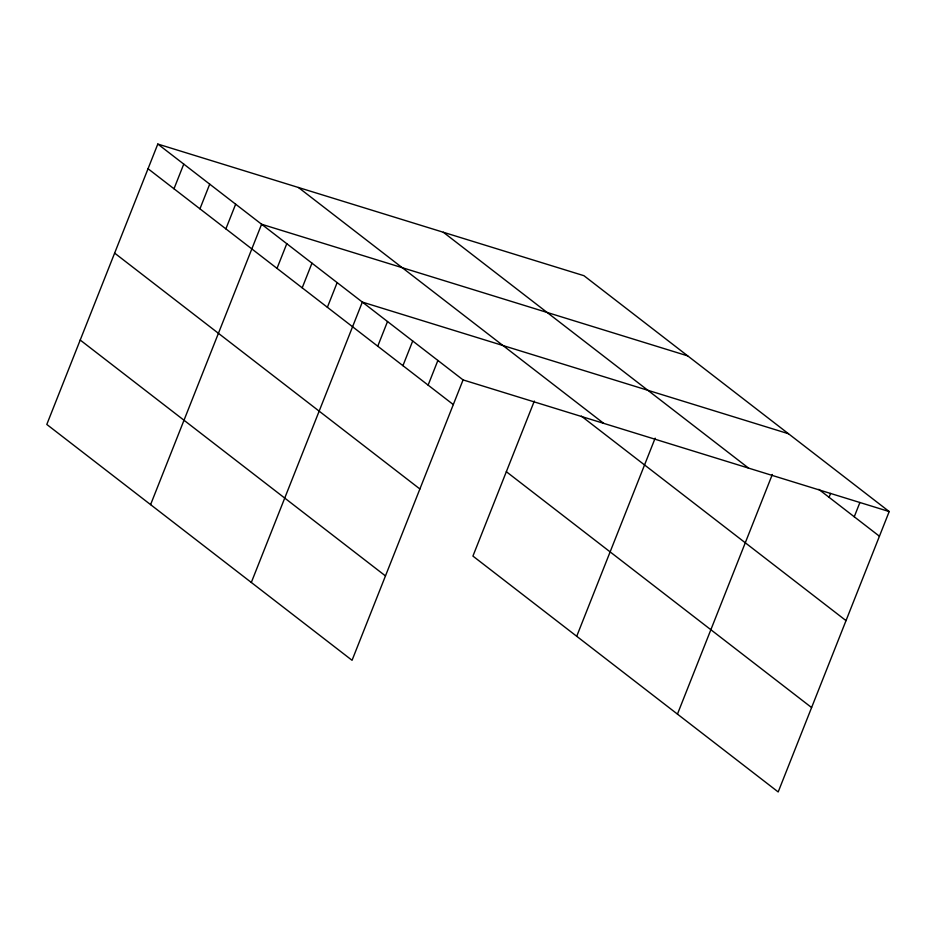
<?xml version="1.0" encoding="UTF-8"?>
<svg xmlns="http://www.w3.org/2000/svg" width="936" height="936" viewBox="0 0 936 936"><rect width="100%" height="100%" fill="white"/><g stroke="black" fill="none" stroke-linecap="round" stroke-linejoin="round"><path stroke-width="1.4" d="M157.81 144.05L46.8 424.441L352.053 660.301L463.074 379.911L157.81 144.05L583.947 275.699L889.2 511.559L778.19 791.95L472.926 556.089L534.316 401.064M173.991 188.779L183.76 164.104M199.941 208.822L209.711 184.146M225.88 228.875L235.65 204.2M150.591 504.633L261.6 224.242L687.726 355.891M277.009 268.375L286.779 243.699M302.199 287.832L311.969 263.168M327.378 307.3L337.147 282.625M251.316 582.461L362.337 302.082L788.463 433.731M377.746 346.215L387.516 321.539M402.936 365.672L412.706 340.996M428.115 385.129L437.884 360.454M576.716 636.281L655.153 438.165M677.453 714.11L772.329 474.47M829.062 497.32L830.606 493.424M854.252 516.777L859.903 502.492M463.074 379.911L889.2 511.559M818.766 489.352L879.43 536.234M443.325 232.257L748.578 468.117M298.432 187.492L603.697 423.353M581.373 416.134L846.015 620.615M148.04 168.726L453.305 404.586M506.341 471.697L811.594 707.558M114.637 253.118L419.89 488.978M80.215 340.049L385.468 575.909"/></g></svg>
